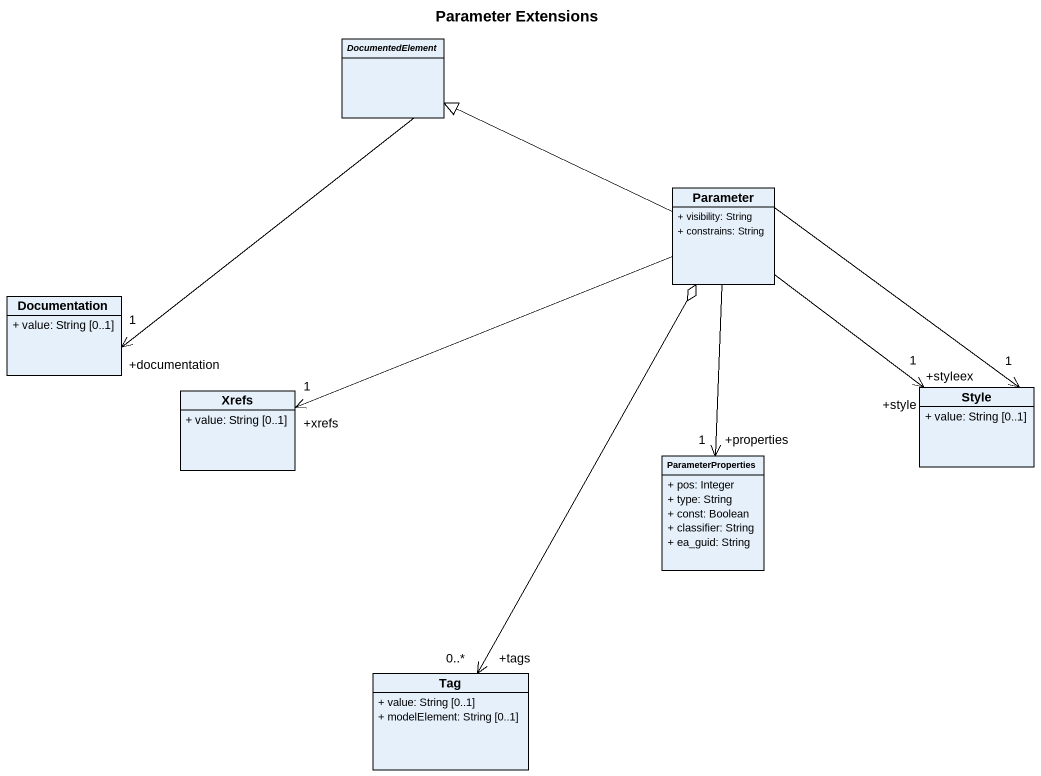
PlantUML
@startuml
title Parameter Extensions
hide circle
hide empty members
skinparam classAttributeIconSize 0
abstract class DocumentedElement
class Parameter {
  + visibility: String
  + constrains: String
}
class Documentation {
  + value: String [0..1]
}
class Xrefs {
  + value: String [0..1]
}
class Style {
  + value: String [0..1]
}
class ParameterProperties {
  + pos: Integer
  + type: String
  + const: Boolean
  + classifier: String
  + ea_guid: String
}
class Tag {
  + value: String [0..1]
  + modelElement: String [0..1]
}
DocumentedElement --> "+documentation\n1" Documentation
Parameter -left-|> DocumentedElement
Parameter -left-> "+xrefs\n1" Xrefs
Parameter --> "+styleex\n1" Style
Parameter --> "+style\n1" Style
Parameter --> "+properties\n1" ParameterProperties
Tag "+tags\n0..*" <-up-o Parameter
@enduml
